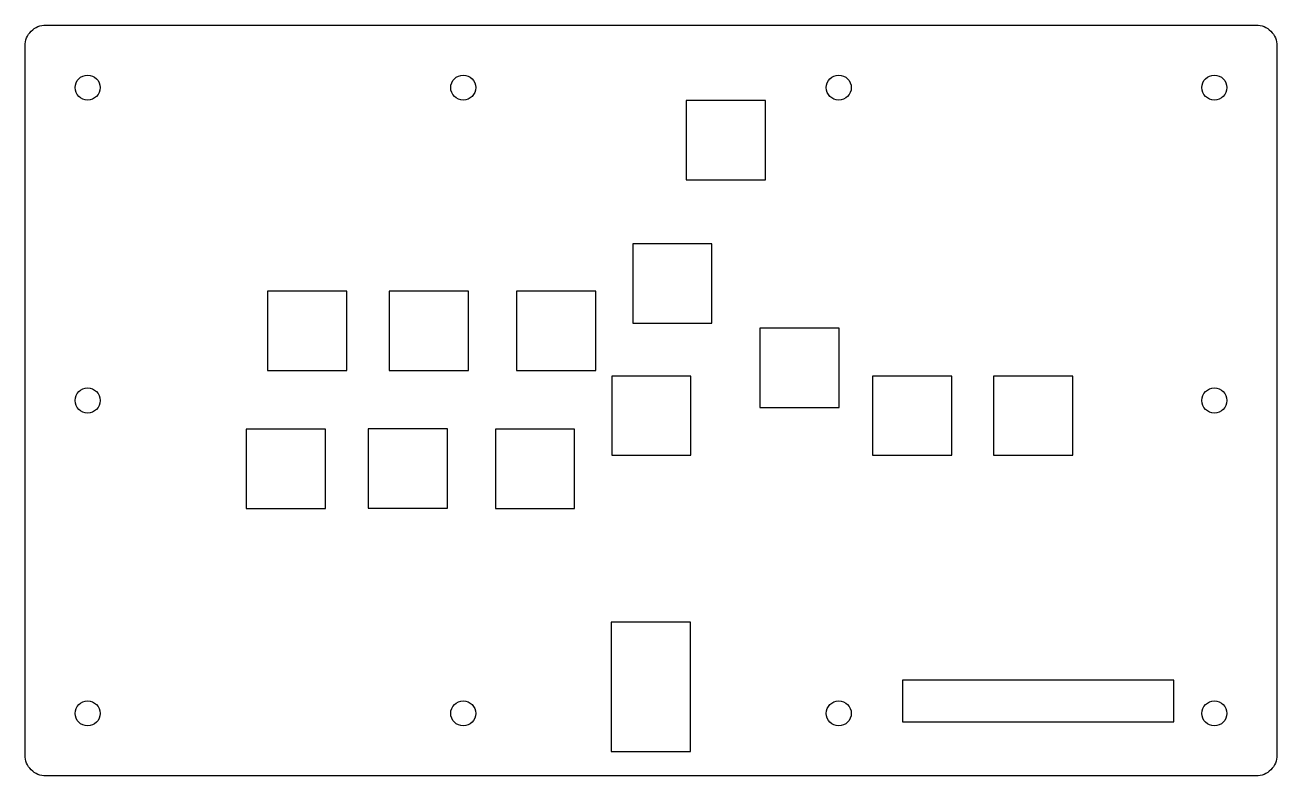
# Model space of a CAD drawing. Header units: millimetres. Extents: x -300 to 0, y -180 to 0.
import ezdxf

# ---------------------------------------------------------------- set-up
doc = ezdxf.new("R2010")
doc.units = ezdxf.units.MM
doc.layers.get('0').update_dxf_attribs({"linetype": 'CONTINUOUS'})

msp = doc.modelspace()

# ---------------------------------------------------------------- linework, layer by layer
msp.add_lwpolyline([(-300, -175), (-300, -5, -0.414214), (-295, 0), (-5, 0, -0.414214), (0, -5), (0, -175, -0.414214), (-5, -180), (-295, -180, -0.414214)], format="xyb", close=True)
for points in [[(-122.58, -37.08), (-122.58, -18.08), (-141.58, -18.08), (-141.58, -37.08)], [(-135.39, -71.48), (-135.39, -52.48), (-154.39, -52.48), (-154.39, -71.48)], [(-241.91, -82.8), (-222.91, -82.8), (-222.91, -63.8), (-241.91, -63.8)], [(-193.71, -63.83), (-212.71, -63.83), (-212.71, -82.83), (-193.71, -82.83)], [(-163.2, -82.81), (-163.2, -63.81), (-182.2, -63.81), (-182.2, -82.81)], [(-123.92, -72.64), (-123.92, -91.64), (-104.92, -91.64), (-104.92, -72.64)], [(-159.42, -84.14), (-159.42, -103.14), (-140.42, -103.14), (-140.42, -84.14)], [(-96.92, -103.14), (-77.92, -103.14), (-77.92, -84.14), (-96.92, -84.14)], [(-67.92, -84.14), (-67.92, -103.14), (-48.92, -103.14), (-48.92, -84.14)], [(-246.99, -115.85), (-227.99, -115.85), (-227.99, -96.85), (-246.99, -96.85)], [(-217.8, -115.8), (-198.8, -115.8), (-198.8, -96.8), (-217.8, -96.8)], [(-168.3, -115.85), (-168.3, -96.85), (-187.3, -96.85), (-187.3, -115.85)], [(-159.51, -143.16), (-159.51, -174.16), (-140.51, -174.16), (-140.51, -143.16)], [(-89.72, -157.02), (-89.72, -167.02), (-24.72, -167.02), (-24.72, -157.02)]]:
    msp.add_lwpolyline(points, close=True)
for centre in [(-285, -15), (-195, -15), (-105, -15), (-15, -15), (-285, -90), (-15, -90), (-285, -165), (-195, -165), (-105, -165), (-15, -165)]:
    msp.add_circle(centre, 3)

doc.saveas('drawing.dxf')
